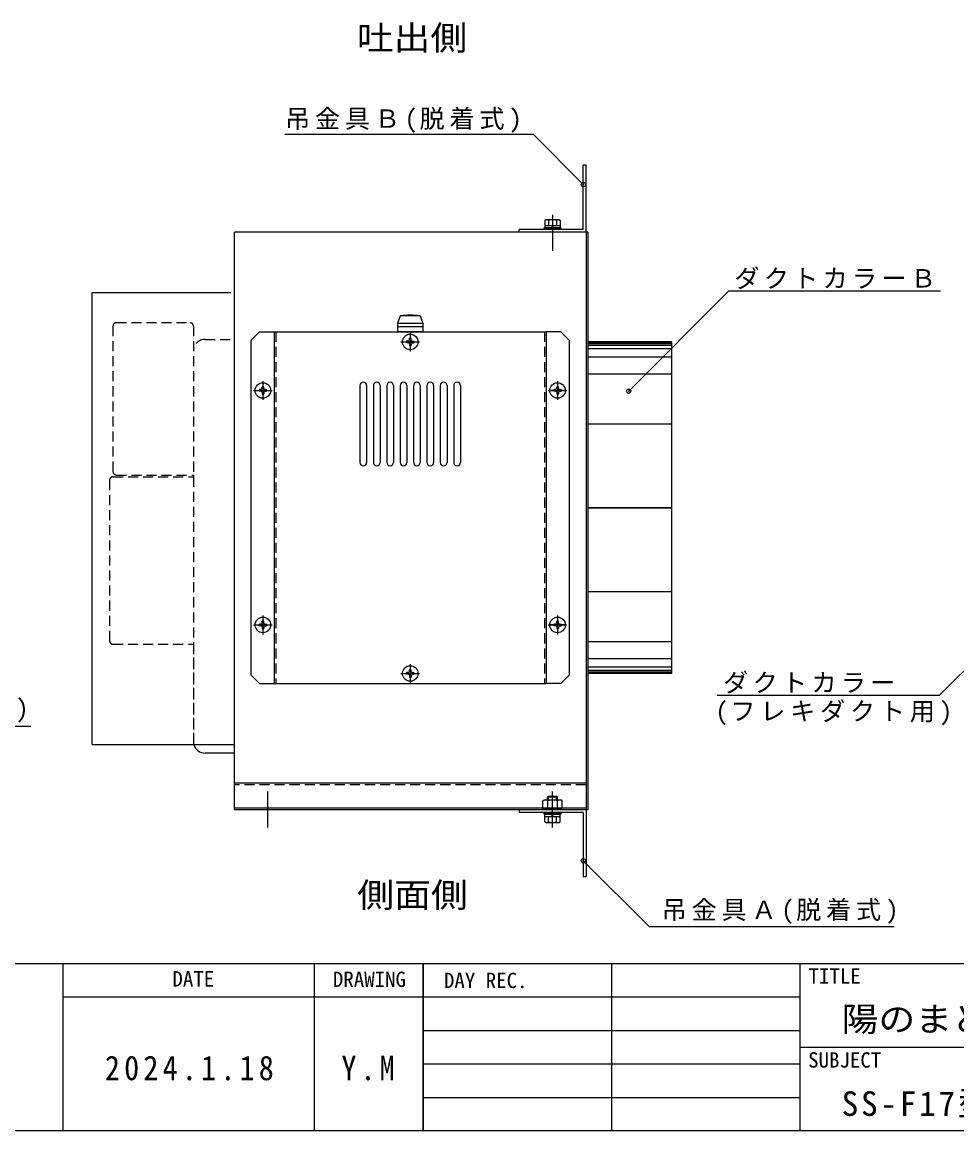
# Model space of a CAD drawing. Units: millimetres, scale not verified. Extents: x -2083 to 2037, y -682 to 723.
# Drawn here: x 822 to 1380, y -682 to -20 of the extents above; entities that cross this region are included whole.
import ezdxf
from ezdxf.enums import TextEntityAlignment as Align

# ---------------------------------------------------------------- set-up
doc = ezdxf.new("R2010")
doc.units = ezdxf.units.MM
doc.header["$LTSCALE"] = 5
doc.header["$PDMODE"] = 32
doc.header["$PDSIZE"] = 2.5
for name, pattern in [('CHAIN1', [8, 5, -1, 1, -1]), ('CHAIN2', [12, 9, -1, 1, -1]), ('DASHED1', [1.8, 1.2, -0.6])]:
    doc.linetypes.add(name, pattern=pattern)
doc.layers.add('0-0', color=4, linetype='Continuous')
doc.layers.add('F-0', color=2, linetype='Continuous')
doc.styles.add('ＭＳ ゴシック', font='')
doc.styles.get('ＭＳ ゴシック').set_extended_font_data('MS Gothic')

msp = doc.modelspace()

# ---------------------------------------------------------------- linework, layer by layer
at = {"layer": '0-0'}
for p, q in [((1127.577, -86.786), (979.069, -86.786)), ((1157.395, -116.605), (1127.577, -86.786)), ((1134.995, -137.672), (1134.376, -138.029)), ((1134.376, -138.029), (1134.376, -141.172)), ((1142.995, -137.672), (1134.995, -137.672)), ((1136.685, -138.029), (1136.685, -141.172)), ((1141.304, -138.029), (1141.304, -141.172)), ((1142.995, -137.672), (1143.613, -138.029)), ((1143.613, -138.029), (1143.613, -141.172)), ((1133.995, -142.472), (1143.995, -142.472)), ((1133.995, -143.472), (1133.995, -142.472)), ((1143.995, -143.472), (1133.995, -143.472)), ((1143.613, -141.172), (1134.376, -141.172)), ((1143.595, -141.172), (1134.395, -141.172)), ((1134.395, -141.172), (1134.395, -142.472)), ((1143.595, -142.472), (1134.395, -142.472)), ((1137.745, -141.972), (1137.745, -141.972)), ((1138.62, -141.172), (1138.969, -142.472)), ((1138.995, -141.972), (1138.995, -141.972)), ((1139.02, -141.172), (1139.369, -142.472)), ((1143.595, -141.172), (1143.595, -142.472)), ((1143.995, -142.472), (1143.995, -143.472)), ((1184.488, -239.967), (1244.311, -180.143)), ((1244.311, -180.143), (1370.735, -180.143)), ((963.995, -204.572), (958.995, -209.572)), ((963.995, -204.572), (972.745, -204.572)), ((1143.995, -204.572), (1135.245, -204.572)), ((1148.995, -209.572), (1143.995, -204.572)), ((958.995, -409.572), (958.995, -209.572)), ((1052.894, -210.066), (1051.775, -210.083)), ((1052.894, -211.078), (1051.775, -211.062)), ((1052.894, -210.066), (1053.3, -209.878)), ((1052.894, -211.078), (1053.3, -211.267)), ((1053.488, -209.472), (1053.3, -209.878)), ((1053.488, -211.672), (1053.3, -211.267)), ((1053.488, -209.472), (1053.505, -208.353)), ((1053.488, -211.672), (1053.505, -212.791)), ((1054.501, -209.472), (1054.484, -208.353)), ((1054.501, -211.672), (1054.484, -212.791)), ((1054.501, -209.472), (1054.689, -209.878)), ((1054.501, -211.672), (1054.689, -211.267)), ((1055.095, -210.066), (1054.689, -209.878)), ((1055.095, -211.078), (1054.689, -211.267)), ((1055.095, -210.066), (1056.214, -210.083)), ((1055.095, -211.078), (1056.214, -211.062)), ((1148.995, -209.572), (1148.995, -409.572)), ((1159.995, -211.272), (1209.995, -211.272)), ((1159.995, -211.572), (1209.995, -211.572)), ((1159.995, -212.572), (1209.995, -212.572)), ((1159.995, -214.572), (1209.995, -214.572)), ((1159.995, -219.572), (1209.995, -219.572)), ((1159.995, -229.572), (1209.995, -229.572)), ((965.488, -238.472), (965.505, -237.353)), ((966.501, -238.472), (966.484, -237.353)), ((1141.488, -238.472), (1141.505, -237.353)), ((1142.501, -238.472), (1142.484, -237.353)), ((964.894, -239.066), (963.775, -239.083)), ((964.894, -240.078), (963.775, -240.062)), ((964.894, -239.066), (965.3, -238.878)), ((964.894, -240.078), (965.3, -240.267)), ((965.488, -238.472), (965.3, -238.878)), ((965.488, -240.672), (965.3, -240.267)), ((965.488, -240.672), (965.505, -241.791)), ((966.501, -240.672), (966.484, -241.791)), ((966.501, -238.472), (966.689, -238.878)), ((966.501, -240.672), (966.689, -240.267)), ((967.095, -239.066), (966.689, -238.878)), ((967.095, -240.078), (966.689, -240.267)), ((967.095, -239.066), (968.214, -239.083)), ((967.095, -240.078), (968.214, -240.062)), ((1140.894, -239.066), (1139.775, -239.083)), ((1140.894, -240.078), (1139.775, -240.062)), ((1140.894, -239.066), (1141.3, -238.878)), ((1140.894, -240.078), (1141.3, -240.267)), ((1141.488, -238.472), (1141.3, -238.878)), ((1141.488, -240.672), (1141.3, -240.267)), ((1141.488, -240.672), (1141.505, -241.791)), ((1142.501, -240.672), (1142.484, -241.791)), ((1142.501, -238.472), (1142.689, -238.878)), ((1142.501, -240.672), (1142.689, -240.267)), ((1143.095, -239.066), (1142.689, -238.878)), ((1143.095, -240.078), (1142.689, -240.267)), ((1143.095, -239.066), (1144.214, -239.083)), ((1143.095, -240.078), (1144.214, -240.062)), ((1159.995, -259.572), (1209.995, -259.572)), ((1159.995, -309.572), (1209.995, -309.572)), ((1159.995, -359.572), (1209.995, -359.572)), ((965.488, -378.472), (965.505, -377.353)), ((966.501, -378.472), (966.484, -377.353)), ((1141.488, -378.472), (1141.505, -377.353)), ((1142.501, -378.472), (1142.484, -377.353)), ((1418.363, -373.438), (1370.208, -421.593)), ((964.894, -379.066), (963.775, -379.083)), ((964.894, -380.078), (963.775, -380.062)), ((964.894, -379.066), (965.3, -378.878)), ((964.894, -380.078), (965.3, -380.267)), ((965.488, -378.472), (965.3, -378.878)), ((965.488, -380.672), (965.3, -380.267)), ((965.488, -380.672), (965.505, -381.791)), ((966.501, -380.672), (966.484, -381.791)), ((966.501, -378.472), (966.689, -378.878)), ((966.501, -380.672), (966.689, -380.267)), ((967.095, -379.066), (966.689, -378.878)), ((967.095, -380.078), (966.689, -380.267)), ((967.095, -379.066), (968.214, -379.083)), ((967.095, -380.078), (968.214, -380.062)), ((1140.894, -379.066), (1139.775, -379.083)), ((1140.894, -380.078), (1139.775, -380.062)), ((1140.894, -379.066), (1141.3, -378.878)), ((1140.894, -380.078), (1141.3, -380.267)), ((1141.488, -378.472), (1141.3, -378.878)), ((1141.488, -380.672), (1141.3, -380.267)), ((1141.488, -380.672), (1141.505, -381.791)), ((1142.501, -380.672), (1142.484, -381.791)), ((1142.501, -378.472), (1142.689, -378.878)), ((1142.501, -380.672), (1142.689, -380.267)), ((1143.095, -379.066), (1142.689, -378.878)), ((1143.095, -380.078), (1142.689, -380.267)), ((1143.095, -379.066), (1144.214, -379.083)), ((1143.095, -380.078), (1144.214, -380.062)), ((1159.995, -389.572), (1209.995, -389.572)), ((1159.995, -399.572), (1209.995, -399.572)), ((958.995, -409.572), (963.995, -414.572)), ((1052.894, -408.066), (1051.775, -408.083)), ((1052.894, -409.078), (1051.775, -409.062)), ((1052.894, -408.066), (1053.3, -407.878)), ((1052.894, -409.078), (1053.3, -409.267)), ((1053.488, -407.472), (1053.3, -407.878)), ((1053.488, -409.672), (1053.3, -409.267)), ((1053.488, -407.472), (1053.505, -406.353)), ((1053.488, -409.672), (1053.505, -410.791)), ((1054.501, -407.472), (1054.484, -406.353)), ((1054.501, -409.672), (1054.484, -410.791)), ((1054.501, -407.472), (1054.689, -407.878)), ((1054.501, -409.672), (1054.689, -409.267)), ((1055.095, -408.066), (1054.689, -407.878)), ((1055.095, -409.078), (1054.689, -409.267)), ((1055.095, -408.066), (1056.214, -408.083)), ((1055.095, -409.078), (1056.214, -409.062)), ((1148.995, -409.572), (1143.995, -414.572)), ((1159.995, -404.572), (1209.995, -404.572)), ((1159.995, -406.572), (1209.995, -406.572)), ((1159.995, -407.572), (1209.995, -407.572)), ((1159.995, -407.872), (1209.995, -407.872)), ((963.995, -414.572), (972.745, -414.572)), ((1143.995, -414.572), (1135.245, -414.572)), ((1237.339, -421.593), (1370.208, -421.593)), ((968.995, -481.972), (968.995, -481.972)), ((970.245, -481.972), (970.245, -481.972)), ((1136.536, -481.972), (1135.995, -482.514)), ((1141.995, -482.514), (1135.995, -482.514)), ((1135.995, -484.072), (1135.995, -482.514)), ((1141.453, -481.972), (1136.536, -481.972)), ((1136.536, -484.072), (1136.536, -481.972)), ((1138.995, -481.972), (1138.995, -481.972)), ((1140.245, -481.972), (1140.245, -481.972)), ((1141.995, -482.514), (1141.453, -481.972)), ((1141.453, -484.072), (1141.453, -481.972)), ((1141.995, -484.072), (1141.995, -482.514)), ((1133.221, -489.072), (1144.768, -489.072)), ((1134.095, -484.072), (1143.895, -484.072)), ((1136.108, -489.072), (1136.108, -484.576)), ((1141.881, -489.072), (1141.881, -484.576)), ((968.995, -493.172), (968.995, -493.172)), ((970.245, -493.172), (970.245, -493.172)), ((1133.995, -491.672), (1143.995, -491.672)), ((1133.995, -492.672), (1133.995, -491.672)), ((1143.995, -492.672), (1133.995, -492.672)), ((1134.376, -497.115), (1134.376, -493.972)), ((1134.376, -493.972), (1143.613, -493.972)), ((1134.395, -492.672), (1143.595, -492.672)), ((1134.395, -493.972), (1134.395, -492.672)), ((1134.395, -493.972), (1143.595, -493.972)), ((1136.685, -497.115), (1136.685, -493.972)), ((1138.969, -493.972), (1138.62, -492.672)), ((1138.995, -493.172), (1138.995, -493.172)), ((1139.369, -493.972), (1139.02, -492.672)), ((1140.245, -493.172), (1140.245, -493.172)), ((1141.304, -497.115), (1141.304, -493.972)), ((1143.595, -493.972), (1143.595, -492.672)), ((1143.613, -497.115), (1143.613, -493.972)), ((1143.995, -491.672), (1143.995, -492.672)), ((1134.995, -497.472), (1134.376, -497.115)), ((1134.995, -497.472), (1142.995, -497.472)), ((1142.995, -497.472), (1143.613, -497.115)), ((1157.395, -520.436), (1196.644, -559.685)), ((1196.644, -559.685), (1343.071, -559.685))]:
    msp.add_line(p, q, dxfattribs=at)
at = {"layer": '0-0', "color": 7}
for p, q in [((1157.395, -143.472), (1157.395, -105.072)), ((948.995, -309.572), (948.995, -145.072)), ((1158.995, -145.072), (948.995, -145.072)), ((1118.995, -145.072), (1118.995, -143.472)), ((1157.395, -143.472), (1118.995, -143.472)), ((1159.995, -145.072), (1123.919, -145.072)), ((1158.995, -145.072), (1158.995, -309.572)), ((1159.995, -145.072), (1159.995, -309.572)), ((863.995, -181.072), (946.831, -181.072)), ((863.995, -451.072), (863.995, -181.072)), ((1059.998, -195.072), (1061.498, -199.572)), ((972.745, -204.572), (1135.245, -204.572)), ((972.745, -204.572), (972.745, -414.572)), ((1061.498, -199.572), (1046.498, -199.572)), ((1046.498, -199.572), (1046.498, -201.572)), ((1046.498, -201.572), (1046.498, -204.572)), ((1061.498, -201.572), (1046.498, -201.572)), ((1061.498, -199.572), (1061.498, -201.572)), ((1135.245, -204.572), (1135.245, -414.572)), ((1209.995, -210.572), (1159.995, -210.572)), ((1209.995, -211.072), (1159.995, -211.072)), ((1023.995, -236.572), (1023.995, -282.572)), ((1027.995, -236.572), (1027.995, -282.572)), ((1031.995, -236.572), (1031.995, -282.572)), ((1035.995, -236.572), (1035.995, -282.572)), ((1039.995, -236.572), (1039.995, -282.572)), ((1043.995, -236.572), (1043.995, -282.572)), ((1047.995, -236.572), (1047.995, -282.572)), ((1051.995, -236.572), (1051.995, -282.572)), ((1055.995, -236.572), (1055.995, -282.572)), ((1059.995, -236.572), (1059.995, -282.572)), ((1063.995, -236.572), (1063.995, -282.572)), ((1067.995, -236.572), (1067.995, -282.572)), ((1071.995, -236.572), (1071.995, -282.572)), ((1075.995, -236.572), (1075.995, -282.572)), ((1079.995, -236.572), (1079.995, -282.572)), ((1083.995, -236.572), (1083.995, -282.572)), ((948.995, -474.072), (948.995, -309.572)), ((1158.995, -309.572), (1158.995, -474.072)), ((1159.995, -309.572), (1159.995, -490.072)), ((1209.995, -309.572), (1159.995, -309.572)), ((1209.995, -309.572), (1159.995, -309.572)), ((1209.995, -408.072), (1159.995, -408.072)), ((1209.995, -408.572), (1159.995, -408.572)), ((1209.995, -408.072), (1209.995, -408.572)), ((972.745, -414.572), (1135.245, -414.572)), ((863.995, -451.072), (948.992, -451.072)), ((948.995, -456.072), (931.495, -456.072)), ((948.995, -456.072), (931.495, -456.072)), ((948.995, -490.072), (948.995, -464.072)), ((1158.995, -474.072), (948.995, -474.072)), ((1158.995, -489.072), (948.995, -489.072)), ((1159.995, -490.072), (948.995, -490.072)), ((1118.995, -490.072), (1118.995, -491.672)), ((1157.395, -491.672), (1118.995, -491.672)), ((1157.395, -491.672), (1157.395, -530.072))]:
    msp.add_line(p, q, dxfattribs=at)
at = {"layer": '0-0', "linetype": 'CHAIN1'}
for p, q in [((1138.995, -134.672), (1138.995, -156.172)), ((1048.995, -210.572), (1058.995, -210.572)), ((1048.995, -210.572), (1058.995, -210.572)), ((1048.995, -210.572), (1058.995, -210.572)), ((1053.995, -205.572), (1053.995, -215.572)), ((1053.995, -205.572), (1053.995, -215.572)), ((1053.995, -205.572), (1053.995, -215.572)), ((965.995, -234.572), (965.995, -244.572)), ((965.995, -234.572), (965.995, -244.572)), ((965.995, -234.572), (965.995, -244.572)), ((1141.995, -234.572), (1141.995, -244.572)), ((1141.995, -234.572), (1141.995, -244.572)), ((1141.995, -234.572), (1141.995, -244.572)), ((960.995, -239.572), (970.995, -239.572)), ((960.995, -239.572), (970.995, -239.572)), ((960.995, -239.572), (970.995, -239.572)), ((1146.995, -239.572), (1136.995, -239.572)), ((1136.995, -239.572), (1146.995, -239.572)), ((1136.995, -239.572), (1146.995, -239.572)), ((965.995, -374.572), (965.995, -384.572)), ((965.995, -374.572), (965.995, -384.572)), ((965.995, -374.572), (965.995, -384.572)), ((1141.995, -374.572), (1141.995, -384.572)), ((1141.995, -374.572), (1141.995, -384.572)), ((1141.995, -374.572), (1141.995, -384.572)), ((960.995, -379.572), (970.995, -379.572)), ((960.995, -379.572), (970.995, -379.572)), ((960.995, -379.572), (970.995, -379.572)), ((1146.995, -379.572), (1136.995, -379.572)), ((1136.995, -379.572), (1146.995, -379.572)), ((1136.995, -379.572), (1146.995, -379.572)), ((1053.995, -403.572), (1053.995, -413.572)), ((1053.995, -403.572), (1053.995, -413.572)), ((1053.995, -403.572), (1053.995, -413.572)), ((1048.995, -408.572), (1058.995, -408.572)), ((1048.995, -408.572), (1058.995, -408.572)), ((1048.995, -408.572), (1058.995, -408.572)), ((968.995, -500.472), (968.995, -478.972)), ((1138.995, -500.472), (1138.995, -478.972))]:
    msp.add_line(p, q, dxfattribs=at)
at = {"layer": '0-0', "color": 7, "linetype": 'DASHED1'}
for p, q in [((876.495, -201.072), (876.495, -288.072)), ((876.495, -201.072), (876.495, -288.072)), ((878.495, -199.072), (922.495, -199.072)), ((878.495, -199.072), (922.495, -199.072)), ((924.495, -201.072), (924.495, -449.072)), ((924.495, -201.072), (924.495, -216.072)), ((973.745, -204.572), (973.745, -414.572)), ((1134.245, -204.572), (1134.245, -414.572)), ((931.495, -209.072), (948.995, -209.072)), ((876.495, -291.072), (924.495, -291.072)), ((876.495, -291.072), (924.495, -291.072)), ((878.495, -290.072), (924.495, -290.072)), ((878.495, -290.072), (924.495, -290.072)), ((924.495, -290.072), (924.495, -291.072)), ((874.495, -293.072), (874.495, -389.072)), ((874.495, -293.072), (874.495, -389.072)), ((876.495, -391.072), (924.495, -391.072)), ((876.495, -391.072), (924.495, -391.072)), ((924.495, -391.072), (924.495, -449.072)), ((1158.995, -475.072), (948.995, -475.072))]:
    msp.add_line(p, q, dxfattribs=at)
at = {"layer": '0-0', "linetype": 'CHAIN2'}
for p, q in [((1053.995, -204.922), (1053.995, -216.222)), ((1048.345, -210.572), (1059.645, -210.572)), ((965.995, -233.922), (965.995, -245.222)), ((1141.995, -233.922), (1141.995, -245.222)), ((960.345, -239.572), (971.645, -239.572)), ((1136.345, -239.572), (1147.645, -239.572)), ((965.995, -373.922), (965.995, -385.222)), ((1141.995, -373.922), (1141.995, -385.222)), ((960.345, -379.572), (971.645, -379.572)), ((1136.345, -379.572), (1147.645, -379.572)), ((1053.995, -402.922), (1053.995, -414.222)), ((1048.345, -408.572), (1059.645, -408.572))]:
    msp.add_line(p, q, dxfattribs=at)
at = {"layer": '0-0', "color": 7}
for points in [[(1158.995, -145.072), (1158.995, -105.072), (1157.395, -105.072)], [(1059.998, -195.072), (1047.998, -195.072), (1046.498, -199.572)], [(1061.498, -201.572), (1061.498, -204.572), (1046.498, -204.572)], [(1209.995, -210.572), (1209.995, -211.072), (1209.995, -408.072)], [(1158.995, -464.072), (1158.995, -473.501), (1158.995, -490.072)], [(1158.995, -490.072), (1158.995, -530.072), (1157.395, -530.072)]]:
    msp.add_lwpolyline(points, dxfattribs=at)
at = {"layer": '0-0'}
for points in [[(622.037, -380.141), (681.86, -439.964), (827.481, -439.964)], [(1133.221, -489.072), (1133.221, -484.576), (1134.095, -484.072)], [(1144.768, -489.072), (1144.768, -484.576), (1143.895, -484.072)]]:
    msp.add_lwpolyline(points, dxfattribs=at)
for centre in [(1053.995, -210.572), (965.995, -239.572), (1141.995, -239.572), (965.995, -379.572), (1141.995, -379.572), (1053.995, -408.572)]:
    msp.add_circle(centre, 4.65, dxfattribs=at)
for centre, radius, start, end in [((1135.531, -139.717), 2.045, 55.61577, 124.38425), ((1138.995, -145.315), 7.643, 72.41205, 107.58797), ((1142.459, -139.717), 2.045, 55.61577, 124.38425), ((1053.995, -210.572), 2.273, 167.56226, 192.43773), ((1053.995, -210.572), 2.273, 77.56226, 102.43773), ((1053.995, -210.572), 2.273, 347.56226, 12.43773), ((1053.995, -210.572), 2.273, 257.56226, 282.43773), ((965.995, -239.572), 2.273, 77.56226, 102.43773), ((1141.995, -239.572), 2.273, 77.56226, 102.43773), ((965.995, -239.572), 2.273, 167.56226, 192.43773), ((965.995, -239.572), 2.273, 257.56226, 282.43773), ((965.995, -239.572), 2.273, 347.56226, 12.43773), ((1141.995, -239.572), 2.273, 167.56226, 192.43773), ((1141.995, -239.572), 2.273, 257.56226, 282.43773), ((1141.995, -239.572), 2.273, 347.56226, 12.43773), ((965.995, -379.572), 2.273, 77.56226, 102.43773), ((1141.995, -379.572), 2.273, 77.56226, 102.43773), ((965.995, -379.572), 2.273, 167.56226, 192.43773), ((965.995, -379.572), 2.273, 257.56226, 282.43773), ((965.995, -379.572), 2.273, 347.56226, 12.43773), ((1141.995, -379.572), 2.273, 167.56226, 192.43773), ((1141.995, -379.572), 2.273, 257.56226, 282.43773), ((1141.995, -379.572), 2.273, 347.56226, 12.43773), ((1053.995, -408.572), 2.273, 167.56226, 192.43773), ((1053.995, -408.572), 2.273, 77.56226, 102.43773), ((1053.995, -408.572), 2.273, 347.56226, 12.43773), ((1053.995, -408.572), 2.273, 257.56226, 282.43773), ((1134.665, -486.686), 2.556, 55.61588, 124.38414), ((1138.995, -493.683), 9.553, 72.41211, 107.58791), ((1143.325, -486.686), 2.556, 55.61588, 124.38414), ((1135.531, -495.427), 2.045, 235.61577, 304.38425), ((1138.995, -489.829), 7.643, 252.41205, 287.58797), ((1142.459, -495.427), 2.045, 235.61577, 304.38425)]:
    msp.add_arc(centre, radius, start, end, dxfattribs=at)
at = {"layer": '0-0', "color": 7}
for centre, radius, start, end in [((1053.998, -225.072), 30.5, 79.61114, 100.38886), ((1025.995, -236.572), 2, 0, 180), ((1033.995, -236.572), 2, 0, 180), ((1041.995, -236.572), 2, 0, 180), ((1049.995, -236.572), 2, 0, 180), ((1057.995, -236.572), 2, 0, 180), ((1065.995, -236.572), 2, 0, 180), ((1073.995, -236.572), 2, 0, 180), ((1081.995, -236.572), 2, 0, 180), ((1025.995, -282.572), 2, 180, 0), ((1033.995, -282.572), 2, 180, 0), ((1041.995, -282.572), 2, 180, 0), ((1049.995, -282.572), 2, 180, 0), ((1057.995, -282.572), 2, 180, 0), ((1065.995, -282.572), 2, 180, 0), ((1073.995, -282.572), 2, 180, 0), ((1081.995, -282.572), 2, 180, 0), ((931.495, -449.072), 7, 196.60155, 270)]:
    msp.add_arc(centre, radius, start, end, dxfattribs=at)
at = {"layer": '0-0', "color": 7, "linetype": 'DASHED1'}
for centre, radius, start, end in [((878.495, -201.072), 2, 90, 180), ((878.495, -201.072), 2, 90, 180), ((922.495, -201.072), 2, 0, 90), ((922.495, -201.072), 2, 0, 90), ((931.495, -216.072), 7, 90, 180), ((931.495, -216.072), 7, 90, 180), ((876.495, -293.072), 2, 90, 180), ((876.495, -293.072), 2, 90, 180), ((878.495, -288.072), 2, 180, 270), ((878.495, -288.072), 2, 180, 270), ((876.495, -389.072), 2, 180, 270), ((876.495, -389.072), 2, 180, 270), ((931.495, -449.072), 7, 180, 196.60155), ((931.495, -449.072), 7, 180, 196.60155)]:
    msp.add_arc(centre, radius, start, end, dxfattribs=at)
at = {"layer": '0-0', "color": 5}
for p in [(1157.395, -116.605), (1184.488, -239.967), (1157.395, -520.436)]:
    msp.add_point(p, dxfattribs=at)
at = {"layer": 'F-0', "color": 5}
for p, q in [((16.664, -581.692), (2036.664, -581.692)), ((2036.664, -681.692), (16.664, -681.692))]:
    msp.add_line(p, q, dxfattribs=at)
at = {"layer": 'F-0'}
for p, q in [((846.664, -681.692), (846.664, -581.692)), ((996.664, -581.692), (996.664, -681.692)), ((1061.664, -681.692), (1061.664, -581.692)), ((1286.664, -581.692), (1286.664, -681.692)), ((846.664, -601.692), (1061.664, -601.692)), ((1061.664, -601.692), (1286.664, -601.692)), ((1061.664, -621.692), (1286.664, -621.692)), ((1286.664, -631.692), (2036.664, -631.692)), ((1061.664, -641.692), (1286.664, -641.692)), ((1061.664, -661.692), (1286.664, -661.692))]:
    msp.add_line(p, q, dxfattribs=at)
at = {"layer": 'F-0', "color": 7}
for p, q in [((1061.664, -581.692), (1061.664, -681.692)), ((1174.164, -581.692), (1174.164, -681.692))]:
    msp.add_line(p, q, dxfattribs=at)

# ---------------------------------------------------------------- texts
at = {"layer": '0-0', "color": 7, "style": 'ＭＳ ゴシック', "width": 1.1}
for s, p in [('吐出側', (1022.093, -40.719)), ('側面側', (1022.361, -552.574))]:
    msp.add_text(s, height=14.66, dxfattribs=at).set_placement(p, align=Align.BOTTOM_LEFT)
at = {"layer": '0-0', "color": 7, "char_height": 11, "attachment_point": 7, "style": 'ＭＳ ゴシック'}
for s, insert in [('\\T1.19;吊金具Ｂ(脱着式)', (979.276, -85.652)), ('\\T1.17;ダクトカラーＢ', (1247.613, -179.118)), ('\\T1.17;ダクトカラー', (1240.932, -420.537)), ('\\T1.19;吊金具Ａ(脱着式)', (684.659, -437.87)), ('\\T1.19;(フレキダクト用)', (1236.323, -439.509)), ('\\T1.19;吊金具Ａ(脱着式)', (1204.214, -558.124))]:
    msp.add_mtext(s, dxfattribs=dict(at, insert=insert))
at = {"layer": 'F-0', "color": 4, "style": 'ＭＳ ゴシック'}
for s, p in [('DATE', (912.001, -598.255)), ('DRAWING', (1007.819, -598.53)), ('DAY REC.', (1074.164, -599.192)), ('TITLE', (1291.925, -596.588)), ('SUBJECT', (1291.664, -646.692))]:
    msp.add_text(s, height=9.164, dxfattribs=at).set_placement(p, align=Align.BOTTOM_LEFT)
at = {"layer": 'F-0', "color": 7, "style": 'ＭＳ ゴシック', "width": 1.1}
msp.add_text('陽のまど・ソーラーファンボックス', height=14.66, dxfattribs=at).set_placement((1311.664, -626.692), align=Align.BOTTOM_LEFT)
at = {"layer": 'F-0', "color": 7, "char_height": 14.66, "attachment_point": 7, "style": 'ＭＳ ゴシック'}
for s, insert in [('\\T1.28;\\W0.9;2024.1.18', (871.664, -651.692)), ('\\T1.27;\\W0.9;Y.M', (1012.914, -651.692)), ('\\T1.16;SS-F17型ソーラーファンボックス(Bカラー付)\\~外観図', (1311.664, -676.692))]:
    msp.add_mtext(s, dxfattribs=dict(at, insert=insert))

doc.saveas('drawing.dxf')
